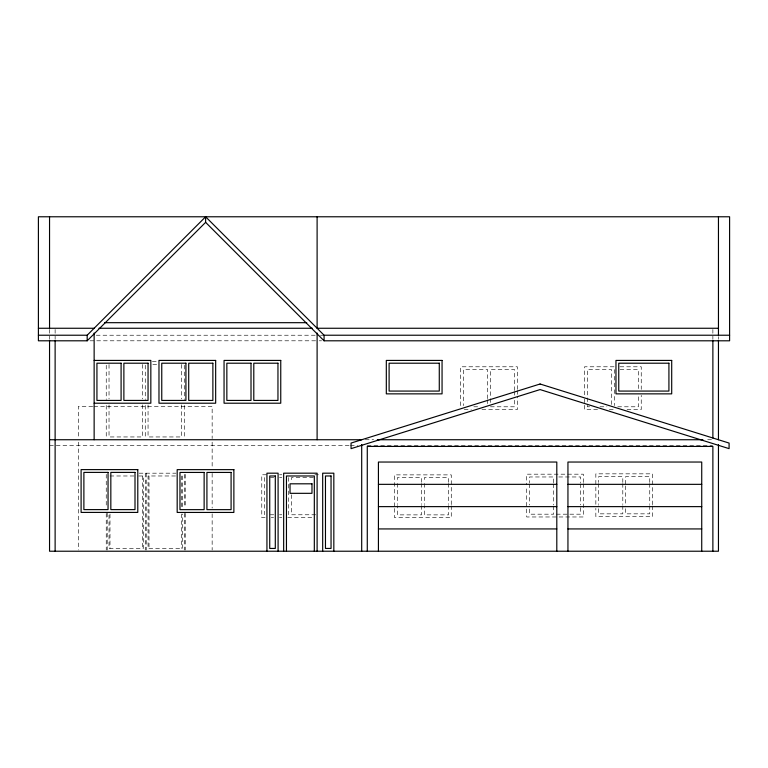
<?xml version="1.0" encoding="UTF-8"?>
<svg xmlns="http://www.w3.org/2000/svg" width="768" height="768" viewBox="0 0 768 768"><rect width="100%" height="100%" fill="white"/><g stroke="black" fill="none" stroke-linecap="round" stroke-linejoin="round"><path stroke-width="0.58" stroke-dasharray="3.84 2.88" d="M96.298 335.222L315.667 335.222M320.467 335.222L322.867 335.222M90 340.8L318 340.8M319.2 340.8L321.6 340.8M152.362 361.699L157.085 361.699M152.832 364.493L157.603 364.493M614.074 366.787L584.544 366.787L584.544 397.69M619.978 366.787L641.242 366.787L641.242 389.366M620.045 369.571L638.458 369.571L638.458 389.347M92.707 406.301L78.374 406.301L78.374 438.547M93.898 406.301L212.15 406.301L212.15 438.547M473.837 406.79L479.587 406.79M490.435 406.79L514.598 406.79L514.598 399.811M589.642 406.79L587.338 406.79L587.338 403.306M599.99 406.79L606.902 406.79M617.741 406.79L638.458 406.79L638.458 395.165M464.237 409.574L471.322 409.574M481.958 409.574L517.382 409.574L517.382 396.499M597.542 409.574L584.544 409.574L584.544 404.822M609.35 409.574L615.254 409.574M627.072 409.574L641.242 409.574L641.242 395.318M365.299 439.738L373.67 439.738M707.654 439.738L713.664 439.738M49.546 445.315L349.238 445.315M350.438 445.315L357.629 445.315M367.219 445.315L712.454 445.315M139.123 473.184L176.006 473.184M266.496 474.768L261.773 474.768L261.773 517.565L266.496 517.565M279.485 474.768L281.846 474.768M314.918 474.768L318.461 474.768M109.987 475.978L133.872 475.978M138.653 475.978L143.434 475.978L143.434 548.438L109.027 548.438L109.027 513.984M175.526 475.978L148.051 475.978L148.051 548.438L182.448 548.438L182.448 513.984M558.749 476.966L580.608 476.966L580.608 482.784M270.307 477.552L273.763 477.552M279.514 477.552L281.818 477.552M313.373 477.552L291.514 477.552L291.514 482.208M556.445 514.186L580.608 514.186L580.608 506.045M270.307 514.771L273.763 514.771M279.514 514.771L281.818 514.771M315.677 514.771L291.514 514.771L291.514 493.834M271.219 517.565L273.581 517.565M279.485 517.565L281.846 517.565M287.75 517.565L312.557 517.565M718.454 336.653L718.454 339.043M712.877 329.453L712.877 338.995M652.541 504.739L652.541 473.837L595.843 473.837L595.843 507.12M652.541 505.93L652.541 516.624L595.843 516.624L595.843 508.31M649.747 482.438L649.747 476.621L625.584 476.621L625.584 484.762M649.747 483.6L649.747 504.538M649.747 505.699L649.747 513.84L625.584 513.84L625.584 508.022M625.584 485.923L625.584 506.861M622.8 482.438L622.8 476.621L598.627 476.621L598.627 482.438M622.8 483.6L622.8 504.538M622.8 505.699L622.8 513.84L598.627 513.84L598.627 505.699M614.285 369.571L614.285 405.629M611.501 404.467L611.501 369.571L587.338 369.571L587.338 402.134M598.627 483.6L598.627 504.538M584.544 398.88L584.544 403.632M583.392 482.496L583.392 474.182L526.704 474.182L526.704 484.877M583.392 483.686L583.392 516.97L526.704 516.97L526.704 486.067M580.608 483.946L580.608 504.883M553.661 482.784L553.661 476.966L529.488 476.966L529.488 482.784M553.661 483.946L553.661 504.883M553.661 506.045L553.661 514.186L529.488 514.186L529.488 506.045M529.488 483.946L529.488 504.883M517.382 389.366L517.382 366.787L460.694 366.787L460.694 407.203M517.382 390.557L517.382 395.318M514.598 390.509L514.598 369.571L490.435 369.571L490.435 397.488M514.598 391.67L514.598 395.165M490.435 398.65L490.435 403.306M487.651 398.65L487.651 369.571L463.478 369.571L463.478 405.629M487.651 399.811L487.651 404.467M451.267 504.595L451.267 474.874L394.57 474.874L394.57 506.966M451.267 505.776L451.267 517.67L394.57 517.67L394.57 508.157M448.474 482.314L448.474 477.658L424.31 477.658L424.31 482.314M448.474 483.475L448.474 504.413M448.474 505.574L448.474 514.877L424.31 514.877L424.31 505.574M424.31 483.475L424.31 504.413M421.526 482.314L421.526 477.658L397.354 477.658L397.354 482.314M421.526 483.475L421.526 504.413M421.526 505.574L421.526 514.877L397.354 514.877L397.354 505.574M397.354 483.475L397.354 504.413M288.72 477.552L288.72 514.771M264.557 477.552L264.557 514.771M212.15 442.138L212.15 468.509M212.15 473.405L212.15 508.07M212.15 513.821L212.15 550.022M185.242 474.365L185.242 507.475M185.242 513.389L185.242 550.042M184.282 365.251L184.282 399.542M184.282 405.456L184.282 438.557M184.282 474.365L184.282 507.475M184.282 513.389L184.282 550.042M182.448 475.978L182.448 508.051M181.498 364.493L181.498 398.938M181.498 404.88L181.498 436.954L148.051 436.954L148.051 404.88M181.498 475.978L181.498 508.051M181.498 513.984L181.498 548.438M149.002 475.978L149.002 548.438M146.218 473.184L146.218 550.042M145.267 365.251L145.267 399.542M145.267 405.456L145.267 438.557M145.267 473.184L145.267 550.042M142.474 364.493L142.474 398.938M142.474 404.88L142.474 436.954L109.027 436.954L109.027 404.88M142.474 475.978L142.474 548.438M109.987 513.984L109.987 548.438M109.027 364.493L109.027 398.938M107.203 513.005L107.203 550.032M106.243 365.251L106.243 399.542M106.243 405.456L106.243 438.557M106.243 474.365L106.243 507.475M106.243 513.389L106.243 550.042M78.374 442.138L78.374 550.022M55.123 329.453L55.123 339.043M49.546 329.414L49.546 339.043"/><path stroke-width="1.15" d="M38.4 335.222L87.178 335.222L205.622 216.778L324.077 335.222L729.6 335.222M205.622 222.346L324.077 340.8L729.6 340.8L729.6 216.778L38.4 216.778L38.4 340.8L87.178 340.8L205.622 222.346L205.622 216.778M104.506 322.685L306.749 322.685M38.4 328.262L94.138 328.262M98.938 328.262L312.317 328.262M718.454 328.262L317.107 328.262L317.107 216.778M94.138 360.422L150.835 360.422L150.835 403.21L94.138 403.21M49.546 439.738L361.699 439.738M377.27 439.738L702.893 439.738M378.422 484.339L556.8 484.339M567.946 484.339L701.731 484.339M378.422 506.63L556.8 506.63M567.946 506.63L701.731 506.63M378.422 528.931L556.8 528.931M567.946 528.931L701.731 528.931M718.454 216.778L718.454 335.222M718.454 340.243L718.454 439.738M718.454 444.509L718.454 551.222L49.546 551.222L49.546 340.243M712.877 340.186L712.877 438M712.877 551.222L712.877 446.429L367.277 446.429L367.277 551.222M701.731 551.222L701.731 462.038L567.946 462.038L567.946 551.222M556.8 551.222L556.8 462.038L378.422 462.038L378.422 551.222M361.699 444.538L361.699 551.222M333.83 551.222L333.83 473.184L322.685 473.184L322.685 551.222M324.077 335.222L324.077 340.8M317.107 333.053L317.107 439.738M317.107 551.222L317.107 473.184L283.661 473.184L283.661 551.222M314.323 551.222L314.323 475.978L286.454 475.978L286.454 551.222M278.093 551.222L278.093 473.184L266.938 473.184L266.938 551.222M94.138 333.024L94.138 439.738M87.178 335.222L87.178 340.8M55.123 340.243L55.123 551.222M49.546 216.778L49.546 328.262M540.077 384L351.062 443.069L351.062 448.637L540.077 389.578L729.091 448.637L729.091 443.069L540.077 384M215.664 360.422L158.976 360.422L158.976 403.21L215.664 403.21L215.664 360.422M280.752 360.422L224.054 360.422L224.054 403.21L280.752 403.21L280.752 360.422M442.061 360.422L386.314 360.422L386.314 393.859L442.061 393.859L442.061 360.422M671.702 360.422L615.965 360.422L615.965 393.859L671.702 393.859L671.702 360.422M121.094 363.206L96.931 363.206L96.931 400.426L121.094 400.426L121.094 363.206M148.051 363.206L123.878 363.206L123.878 400.426L148.051 400.426L148.051 363.206M185.923 363.206L161.76 363.206L161.76 400.426L185.923 400.426L185.923 363.206M212.88 363.206L188.707 363.206L188.707 400.426L212.88 400.426L212.88 363.206M251.011 363.206L226.848 363.206L226.848 400.426L251.011 400.426L251.011 363.206M277.958 363.206L253.795 363.206L253.795 400.426L277.958 400.426L277.958 363.206M439.277 363.206L389.107 363.206L389.107 391.075L439.277 391.075L439.277 363.206M668.918 363.206L618.749 363.206L618.749 391.075L668.918 391.075L668.918 363.206M137.789 469.613L81.101 469.613L81.101 512.41L137.789 512.41L137.789 469.613M233.875 469.642L177.178 469.642L177.178 512.438L233.875 512.438L233.875 469.642M108.048 472.397L83.885 472.397L83.885 509.616L108.048 509.616L108.048 472.397M135.005 472.397L110.832 472.397L110.832 509.616L135.005 509.616L135.005 472.397M204.134 472.435L179.971 472.435L179.971 509.654L204.134 509.654L204.134 472.435M231.091 472.435L206.918 472.435L206.918 509.654L231.091 509.654L231.091 472.435M275.299 475.978L269.731 475.978L269.731 548.438L275.299 548.438L275.299 475.978M331.046 475.978L325.469 475.978L325.469 548.438L331.046 548.438L331.046 475.978M311.981 483.811L290.035 483.811L290.035 493.325L311.981 493.325L311.981 483.811"/></g></svg>
